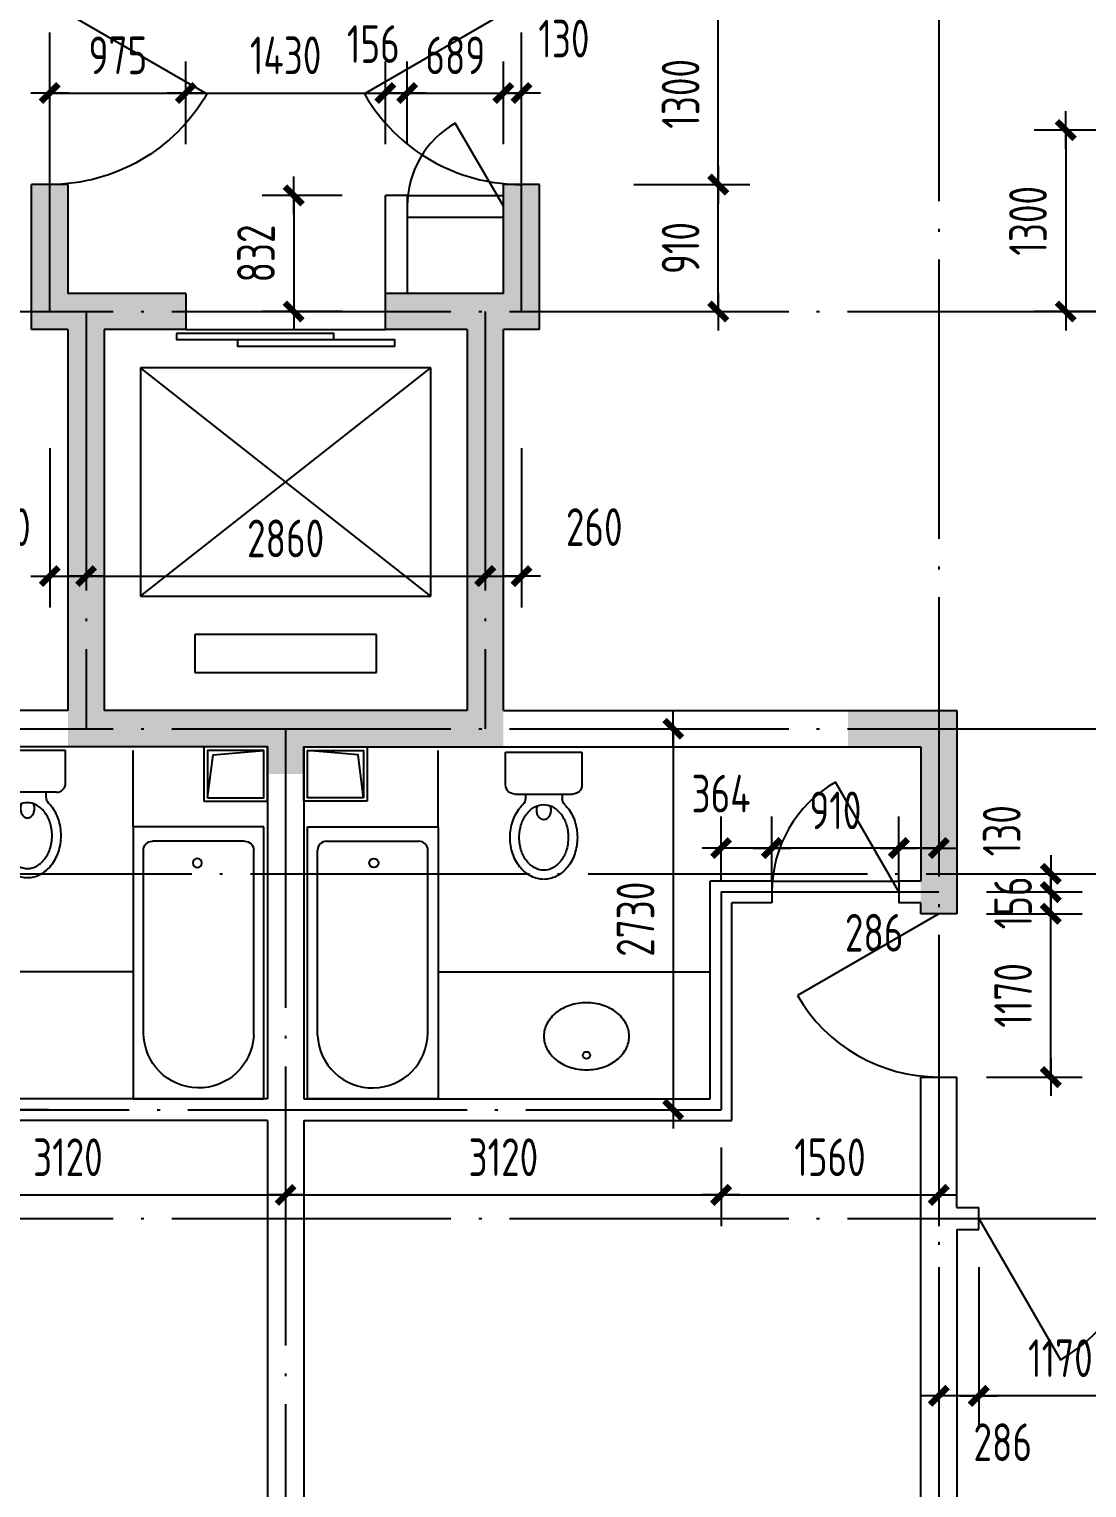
# Model space of a CAD drawing. Extents: x -726032 to 135930, y -151624 to 587044.
# Drawn here: x -352454 to -344877, y 466554 to 477007 of the extents above; entities that cross this region are included whole.
import ezdxf
from ezdxf.enums import TextEntityAlignment as Align

# ---------------------------------------------------------------- set-up
doc = ezdxf.new("R2010")
doc.units = 0
doc.header["$LTSCALE"] = 1000
doc.header["$MEASUREMENT"] = 0
doc.linetypes.add('DOTE', pattern=[2.42, 2, -0.2, 0.02, -0.2])
doc.layers.get('0').update_dxf_attribs({"linetype": 'CONTINUOUS'})
doc.layers.get('DEFPOINTS').update_dxf_attribs({"color": 1, "linetype": 'CONTINUOUS'})
for name, color, linetype in [('COLUMN', 170, 'CONTINUOUS'), ('DOTE', 8, 'DOTE'), ('GROUND', 45, 'CONTINUOUS'), ('LVTRY', 6, 'CONTINUOUS'), ('PUB_DIM', 245, 'CONTINUOUS'), ('STAIR', 42, 'CONTINUOUS'), ('WALL', 255, 'CONTINUOUS'), ('WINDOW', 155, 'CONTINUOUS'), ('WINDOW_TEXT', 7, 'CONTINUOUS')]:
    doc.layers.add(name, color=color, linetype=linetype)
doc.styles.add('DIM_FONT', font='isocp.shx', dxfattribs={"width": 0.8})
doc.styles.add('SIMPLEX', font='SIMPLEX.SHX')
doc.dimstyles.new('AXIS', dxfattribs={"dimtxt": 300, "dimasz": 1, "dimexe": 250, "dimexo": 300, "dimgap": 150, "dimtad": 1, "dimdec": 0, "dimzin": 0, "dimdsep": 46, "dimtxsty": 'DIM_FONT', "dimcen": 0.09, "dimse1": 1, "dimse2": 1, "dimclrt": 142, "dimadec": 0, "dimazin": 0, "dimtfac": 1, "dimtdec": 0, "dimtix": 1, "dimtmove": 2, "dimatfit": 3, "dimfxl": 1, "dimtolj": 1, "dimtzin": 0, "dimarcsym": 0})
doc.dimstyles.new('DIMA', dxfattribs={"dimtxt": 300, "dimasz": 1, "dimexe": 250, "dimexo": 300, "dimgap": 150, "dimtad": 1, "dimdec": 0, "dimzin": 0, "dimdsep": 46, "dimtxsty": 'DIM_FONT', "dimcen": 0.09, "dimse1": 1, "dimclrt": 142, "dimadec": 0, "dimazin": 0, "dimtfac": 1, "dimtdec": 0, "dimtix": 1, "dimtmove": 2, "dimatfit": 3, "dimfxl": 1, "dimtolj": 1, "dimtzin": 0, "dimarcsym": 0})
doc.dimstyles.new('DIMB', dxfattribs={"dimtxt": 300, "dimasz": 1, "dimexe": 250, "dimexo": 300, "dimgap": 150, "dimtad": 1, "dimdec": 0, "dimzin": 0, "dimdsep": 46, "dimtxsty": 'DIM_FONT', "dimcen": 0.09, "dimse2": 1, "dimclrt": 142, "dimadec": 0, "dimazin": 0, "dimtfac": 1, "dimtdec": 0, "dimtix": 1, "dimtmove": 2, "dimatfit": 3, "dimfxl": 1, "dimtolj": 1, "dimtzin": 0, "dimarcsym": 0})
doc.dimstyles.new('DIMN', dxfattribs={"dimtxt": 300, "dimasz": 1, "dimexe": 250, "dimexo": 300, "dimgap": 150, "dimtad": 1, "dimdec": 0, "dimzin": 0, "dimdsep": 46, "dimtxsty": 'DIM_FONT', "dimcen": 0.09, "dimclrt": 142, "dimadec": 0, "dimazin": 0, "dimtfac": 1, "dimtdec": 0, "dimtix": 1, "dimtmove": 2, "dimatfit": 3, "dimfxl": 1, "dimtolj": 1, "dimtzin": 0, "dimarcsym": 0})

# ---------------------------------------------------------------- blocks, each defined once
blk = doc.blocks.new('_DIMX')
blk.add_line((-150, 0), (150, 0))
at = {"const_width": 50}
blk.add_lwpolyline([(-70, -70), (70, 70)], dxfattribs=at)
blk = doc.blocks.new('*D1772')
at = {"layer": 'DEFPOINTS', "color": 0, "transparency": 16777216}
for p in [(-348927, 476550), (-349057, 475914), (-348927, 475914)]:
    blk.add_point(p, dxfattribs=at)
at = {"layer": 'PUB_DIM', "color": 0, "lineweight": -2, "transparency": 16777216}
for p, q in [((-348927, 476184), (-348927, 476775)), ((-349058, 476550), (-349059, 476550)), ((-349057, 476550), (-348927, 476550)), ((-348926, 476550), (-348925, 476550))]:
    blk.add_line(p, q, dxfattribs=at)
at = {"layer": 'PUB_DIM', "color": 0, "lineweight": -2, "transparency": 16777216, "xscale": 0.9, "yscale": 0.9, "zscale": 0.9}
blk.add_blockref('_DIMX', (-349057, 476550), dxfattribs=at)
at = {"layer": 'PUB_DIM', "color": 0, "lineweight": -2, "transparency": 16777216, "xscale": 0.9, "yscale": 0.9, "zscale": 0.9, "rotation": 180}
blk.add_blockref('_DIMX', (-348927, 476550), dxfattribs=at)
at = {"layer": 'PUB_DIM', "color": 142, "transparency": 16777216, "insert": (-348623, 476940), "char_height": 270, "attachment_point": 5, "style": 'DIM_FONT'}
blk.add_mtext('\\A1;130', dxfattribs=at)
blk = doc.blocks.new('*D573')
at = {"layer": 'DEFPOINTS', "color": 0, "transparency": 16777216}
for p in [(-349057, 476550), (-349746, 475914), (-349057, 475914)]:
    blk.add_point(p, dxfattribs=at)
at = {"layer": 'PUB_DIM', "color": 0, "lineweight": -2, "transparency": 16777216}
for p, q in [((-349746, 476184), (-349746, 476775)), ((-349057, 476184), (-349057, 476775)), ((-349745, 476550), (-349058, 476550))]:
    blk.add_line(p, q, dxfattribs=at)
at = {"layer": 'PUB_DIM', "color": 0, "lineweight": -2, "transparency": 16777216, "xscale": 0.9, "yscale": 0.9, "zscale": 0.9, "rotation": 180}
blk.add_blockref('_DIMX', (-349746, 476550), dxfattribs=at)
at = {"layer": 'PUB_DIM', "color": 0, "lineweight": -2, "transparency": 16777216, "xscale": 0.9, "yscale": 0.9, "zscale": 0.9}
blk.add_blockref('_DIMX', (-349057, 476550), dxfattribs=at)
at = {"layer": 'PUB_DIM', "color": 142, "transparency": 16777216, "insert": (-349401, 476820), "char_height": 270, "attachment_point": 5, "style": 'DIM_FONT'}
blk.add_mtext('\\A1;689', dxfattribs=at)
blk = doc.blocks.new('*D574')
at = {"layer": 'DEFPOINTS', "color": 0, "transparency": 16777216}
for p in [(-352307, 474275), (-352047, 474275), (-352047, 473088)]:
    blk.add_point(p, dxfattribs=at)
at = {"layer": 'PUB_DIM', "color": 0, "lineweight": -2, "transparency": 16777216}
for p, q in [((-352307, 474005), (-352307, 472863)), ((-352308, 473088), (-352309, 473088)), ((-352307, 473088), (-352047, 473088)), ((-352046, 473088), (-352045, 473088))]:
    blk.add_line(p, q, dxfattribs=at)
at = {"layer": 'PUB_DIM', "color": 0, "lineweight": -2, "transparency": 16777216, "xscale": 0.9, "yscale": 0.9, "zscale": 0.9}
blk.add_blockref('_DIMX', (-352307, 473088), dxfattribs=at)
at = {"layer": 'PUB_DIM', "color": 0, "lineweight": -2, "transparency": 16777216, "xscale": 0.9, "yscale": 0.9, "zscale": 0.9, "rotation": 180}
blk.add_blockref('_DIMX', (-352047, 473088), dxfattribs=at)
at = {"layer": 'PUB_DIM', "color": 142, "transparency": 16777216, "insert": (-352646, 473439), "char_height": 270, "attachment_point": 5, "style": 'DIM_FONT'}
blk.add_mtext('\\A1;260', dxfattribs=at)
blk = doc.blocks.new('M_A1SFU')
blk.add_line((-0.5, 0), (0, -0.866))
blk.add_arc((-0.5, 0), 1, 300, 0)
blk = doc.blocks.new('_DBLK')
blk.add_line((-0.5, 0), (0, -0.866))
blk.add_arc((-0.5, 0), 1, 300, 0)
at = {"layer": 'WINDOW_TEXT', "style": 'SIMPLEX', "flags": 9}
blk.add_attdef('A', text='', height=1, dxfattribs=at).set_placement((0, 1.5), align=Align.MIDDLE)
blk = doc.blocks.new('*D1775')
at = {"layer": 'DEFPOINTS', "color": 0, "transparency": 16777216}
for p in [(-350617, 469264), (-347497, 469264), (-347497, 468653)]:
    blk.add_point(p, dxfattribs=at)
at = {"layer": 'PUB_DIM', "color": 0, "lineweight": -2, "transparency": 16777216}
for p, q in [((-347497, 468994), (-347497, 468428)), ((-350616, 468653), (-347498, 468653))]:
    blk.add_line(p, q, dxfattribs=at)
at = {"layer": 'PUB_DIM', "color": 0, "lineweight": -2, "transparency": 16777216, "xscale": 0.9, "yscale": 0.9, "zscale": 0.9, "rotation": 180}
blk.add_blockref('_DIMX', (-350617, 468653), dxfattribs=at)
at = {"layer": 'PUB_DIM', "color": 0, "lineweight": -2, "transparency": 16777216, "xscale": 0.9, "yscale": 0.9, "zscale": 0.9}
blk.add_blockref('_DIMX', (-347497, 468653), dxfattribs=at)
at = {"layer": 'PUB_DIM', "color": 142, "transparency": 16777216, "insert": (-349057, 468923), "char_height": 270, "attachment_point": 5, "style": 'DIM_FONT'}
blk.add_mtext('\\A1;3120', dxfattribs=at)
blk = doc.blocks.new('*D604')
at = {"layer": 'DEFPOINTS', "color": 0, "transparency": 16777216}
for p in [(-349746, 476550), (-349902, 475914), (-349746, 475914)]:
    blk.add_point(p, dxfattribs=at)
at = {"layer": 'PUB_DIM', "color": 0, "lineweight": -2, "transparency": 16777216}
for p, q in [((-349902, 476184), (-349902, 476775)), ((-349746, 476184), (-349746, 476775)), ((-349903, 476550), (-349904, 476550)), ((-349902, 476550), (-349746, 476550)), ((-349745, 476550), (-349744, 476550))]:
    blk.add_line(p, q, dxfattribs=at)
at = {"layer": 'PUB_DIM', "color": 0, "lineweight": -2, "transparency": 16777216, "xscale": 0.9, "yscale": 0.9, "zscale": 0.9}
blk.add_blockref('_DIMX', (-349902, 476550), dxfattribs=at)
at = {"layer": 'PUB_DIM', "color": 0, "lineweight": -2, "transparency": 16777216, "xscale": 0.9, "yscale": 0.9, "zscale": 0.9, "rotation": 180}
blk.add_blockref('_DIMX', (-349746, 476550), dxfattribs=at)
at = {"layer": 'PUB_DIM', "color": 142, "transparency": 16777216, "insert": (-349989, 476901), "char_height": 270, "attachment_point": 5, "style": 'DIM_FONT'}
blk.add_mtext('\\A1;156', dxfattribs=at)
blk = doc.blocks.new('*D605')
at = {"layer": 'DEFPOINTS', "color": 0, "transparency": 16777216}
for p in [(-349902, 476550), (-351332, 475914), (-349902, 475914)]:
    blk.add_point(p, dxfattribs=at)
at = {"layer": 'PUB_DIM', "color": 0, "lineweight": -2, "transparency": 16777216}
for p, q in [((-351332, 476184), (-351332, 476775)), ((-349902, 476184), (-349902, 476775)), ((-351331, 476550), (-349903, 476550))]:
    blk.add_line(p, q, dxfattribs=at)
at = {"layer": 'PUB_DIM', "color": 0, "lineweight": -2, "transparency": 16777216, "xscale": 0.9, "yscale": 0.9, "zscale": 0.9, "rotation": 180}
blk.add_blockref('_DIMX', (-351332, 476550), dxfattribs=at)
at = {"layer": 'PUB_DIM', "color": 0, "lineweight": -2, "transparency": 16777216, "xscale": 0.9, "yscale": 0.9, "zscale": 0.9}
blk.add_blockref('_DIMX', (-349902, 476550), dxfattribs=at)
at = {"layer": 'PUB_DIM', "color": 142, "transparency": 16777216, "insert": (-350617, 476820), "char_height": 270, "attachment_point": 5, "style": 'DIM_FONT'}
blk.add_mtext('\\A1;1430', dxfattribs=at)
blk = doc.blocks.new('*D607')
at = {"layer": 'DEFPOINTS', "color": 0, "transparency": 16777216}
for p in [(-351332, 476550), (-352307, 475914), (-351332, 475914)]:
    blk.add_point(p, dxfattribs=at)
at = {"layer": 'PUB_DIM', "color": 0, "lineweight": -2, "transparency": 16777216}
for p, q in [((-352307, 476184), (-352307, 476775)), ((-351332, 476184), (-351332, 476775)), ((-352306, 476550), (-351333, 476550))]:
    blk.add_line(p, q, dxfattribs=at)
at = {"layer": 'PUB_DIM', "color": 0, "lineweight": -2, "transparency": 16777216, "xscale": 0.9, "yscale": 0.9, "zscale": 0.9, "rotation": 180}
blk.add_blockref('_DIMX', (-352307, 476550), dxfattribs=at)
at = {"layer": 'PUB_DIM', "color": 0, "lineweight": -2, "transparency": 16777216, "xscale": 0.9, "yscale": 0.9, "zscale": 0.9}
blk.add_blockref('_DIMX', (-351332, 476550), dxfattribs=at)
at = {"layer": 'PUB_DIM', "color": 142, "transparency": 16777216, "insert": (-351819, 476820), "char_height": 270, "attachment_point": 5, "style": 'DIM_FONT'}
blk.add_mtext('\\A1;975', dxfattribs=at)
blk = doc.blocks.new('_LV29')
for p, q in [((-360, 0), (360, 0)), ((-360, -1500), (-360, 0)), ((360, 0), (360, -1500)), ((-254.1, -80), (254.1, -80)), ((-304.2, -1149.3), (-304.1, -130)), ((304.2, -1149.3), (304.1, -130)), ((360, -1500), (-360, -1500))]:
    blk.add_line(p, q)
blk.add_circle((6.2, -200), 25)
for centre, radius, start, end in [((-254.1, -130), 50, 90, 179.99558), ((254.1, -130), 50, 0.00442, 90), ((-0.7, -1136.2), 303.8, 182.45444, 359.74723)]:
    blk.add_arc(centre, radius, start, end)
blk = doc.blocks.new('_LIFTD')
for points in [[(-0.5476, -0.6024), (-0.5476, -0.7742), (0.2411, -0.7742), (0.2411, -0.6024), (-0.5476, -0.6024)], [(-0.2411, -0.7836), (-0.2411, -0.9554), (0.5476, -0.9554), (0.5476, -0.7836), (-0.2411, -0.7836)]]:
    blk.add_lwpolyline(points)
blk = doc.blocks.new('_LV5')
for p, q in [((210.1, 0), (-210.1, 0)), ((-210.1, 0), (-210.1, -180)), ((210.1, -180), (210.1, 0)), ((160.1, -230), (-160.1, -230)), ((-101.4, -230), (-101.4, -254.3)), ((101.4, -230), (101.4, -254.1))]:
    blk.add_line(p, q)
blk.add_lwpolyline([(-135.1, -469.4, 0.080312), (-123, -544.2, 0.089014), (-91.8, -601.5, 0.104918), (-45.6, -639.3, 0.119812), (0.1, -650.4, 0.119812), (45.8, -639.3, 0.104918), (92, -601.5, 0.089014), (123.2, -544.2, 0.080312), (135.3, -469.4, 0.080312), (123.2, -394.6, 0.089014), (92, -337.3, 0.104918), (45.8, -299.5, 0.119812), (0.1, -288.4, 0.119812), (-45.6, -299.5, 0.104918), (-91.8, -337.3, 0.089014), (-123, -394.6, 0.080312)], format="xyb", close=True)
for points in [[(-38.7, -318.5, 0.073567), (-35.6, -339.5, 0.084454), (-27.4, -356, 0.10642), (-14.1, -367.8, 0.129709), (0, -371.5, 0.129709), (14.1, -367.8, 0.10642), (27.4, -356, 0.084454), (35.6, -339.5, 0.073567), (38.7, -318.5, 0.073567), (35.6, -297.5, 0.014016), (34.7, -294.6, 0.10642)], [(-34.7, -294.7, 0.013578), (-35.6, -297.5, 0.073567), (-38.7, -318.5, 0.073567)]]:
    blk.add_lwpolyline(points, format="xyb")
for centre, radius, start, end in [((-160.1, -180), 50, 180, 270), ((160.1, -180), 50, 270, 0), ((52.2, -452.8), 234.6, 141.28635, 161.63333), ((20.4, -427.3), 193.8, 134.81437, 141.28635), ((-151.4, -254.3), 50, 314.81437, 0), ((151.4, -254.1), 50, 180, 225.25549), ((-20.2, -427.3), 193.8, 38.71365, 45.25549), ((-52, -452.8), 234.6, 18.36667, 38.71365), ((102.3, -469.4), 287.4, 161.63333, 180), ((-102.1, -469.4), 287.4, 0, 18.36667), ((102.3, -469.4), 287.4, 180, 198.36667), ((-102.1, -469.4), 287.4, 341.63333, 0), ((52.2, -486), 234.6, 198.36667, 218.71365), ((-52, -486), 234.6, 321.28635, 341.63333), ((20.4, -511.6), 193.8, 218.71365, 242.67141), ((-20.2, -511.6), 193.8, 297.32859, 321.28635), ((0.1, -550.8), 149.6, 242.67141, 270), ((0.1, -550.8), 149.6, 270, 297.32859)]:
    blk.add_arc(centre, radius, start, end)
blk = doc.blocks.new('*D1823')
at = {"layer": 'DEFPOINTS', "color": 0, "transparency": 16777216}
for p in [(-352047, 471994), (-352914, 469264), (-352047, 469264)]:
    blk.add_point(p, dxfattribs=at)
at = {"layer": 'PUB_DIM', "color": 0, "lineweight": -2, "transparency": 16777216}
for p, q in [((-352914, 471993), (-352914, 469265)), ((-352317, 469264), (-353139, 469264))]:
    blk.add_line(p, q, dxfattribs=at)
at = {"layer": 'PUB_DIM', "color": 0, "lineweight": -2, "transparency": 16777216, "xscale": 0.9, "yscale": 0.9, "zscale": 0.9}
for p, rotation in [((-352914, 471994), 90), ((-352914, 469264), 270)]:
    blk.add_blockref('_DIMX', p, dxfattribs=dict(at, rotation=rotation))
at = {"layer": 'PUB_DIM', "color": 142, "transparency": 16777216, "insert": (-353184, 470629), "char_height": 270, "attachment_point": 5, "rotation": 90, "style": 'DIM_FONT'}
blk.add_mtext('\\A1;2730', dxfattribs=at)
blk = doc.blocks.new('*D3590')
at = {"layer": 'DEFPOINTS', "color": 0, "transparency": 16777216}
for p in [(-353737, 469264), (-350617, 469264), (-350617, 468653)]:
    blk.add_point(p, dxfattribs=at)
at = {"layer": 'PUB_DIM', "color": 0, "lineweight": -2, "transparency": 16777216}
for p, q in [((-353737, 468994), (-353737, 468428)), ((-353736, 468653), (-350618, 468653))]:
    blk.add_line(p, q, dxfattribs=at)
at = {"layer": 'PUB_DIM', "color": 0, "lineweight": -2, "transparency": 16777216, "xscale": 0.9, "yscale": 0.9, "zscale": 0.9, "rotation": 180}
blk.add_blockref('_DIMX', (-353737, 468653), dxfattribs=at)
at = {"layer": 'PUB_DIM', "color": 0, "lineweight": -2, "transparency": 16777216, "xscale": 0.9, "yscale": 0.9, "zscale": 0.9}
blk.add_blockref('_DIMX', (-350617, 468653), dxfattribs=at)
at = {"layer": 'PUB_DIM', "color": 142, "transparency": 16777216, "insert": (-352177, 468923), "char_height": 270, "attachment_point": 5, "style": 'DIM_FONT'}
blk.add_mtext('\\A1;3120', dxfattribs=at)
blk = doc.blocks.new('*D613')
at = {"layer": 'DEFPOINTS', "color": 0, "transparency": 16777216}
for p in [(-349943, 475816), (-350559, 474984), (-349943, 474984)]:
    blk.add_point(p, dxfattribs=at)
at = {"layer": 'PUB_DIM', "color": 0, "lineweight": -2, "transparency": 16777216}
for p, q in [((-350213, 475816), (-350784, 475816)), ((-350559, 475815), (-350559, 474985)), ((-350213, 474984), (-350784, 474984))]:
    blk.add_line(p, q, dxfattribs=at)
at = {"layer": 'PUB_DIM', "color": 0, "lineweight": -2, "transparency": 16777216, "xscale": 0.9, "yscale": 0.9, "zscale": 0.9}
for p, rotation in [((-350559, 475816), 90), ((-350559, 474984), 270)]:
    blk.add_blockref('_DIMX', p, dxfattribs=dict(at, rotation=rotation))
at = {"layer": 'PUB_DIM', "color": 142, "transparency": 16777216, "insert": (-350829, 475400), "char_height": 270, "attachment_point": 5, "rotation": 90, "style": 'DIM_FONT'}
blk.add_mtext('\\A1;832', dxfattribs=at)
blk = doc.blocks.new('*D1853')
at = {"layer": 'DEFPOINTS', "color": 0, "transparency": 16777216}
for p in [(-347133, 471139), (-347133, 470628), (-346223, 470628)]:
    blk.add_point(p, dxfattribs=at)
at = {"layer": 'PUB_DIM', "color": 0, "lineweight": -2, "transparency": 16777216}
for p, q in [((-347133, 470898), (-347133, 471364)), ((-346224, 471139), (-347132, 471139))]:
    blk.add_line(p, q, dxfattribs=at)
at = {"layer": 'PUB_DIM', "color": 0, "lineweight": -2, "transparency": 16777216, "xscale": 0.9, "yscale": 0.9, "zscale": 0.9, "rotation": 180}
blk.add_blockref('_DIMX', (-347133, 471139), dxfattribs=at)
at = {"layer": 'PUB_DIM', "color": 0, "lineweight": -2, "transparency": 16777216, "xscale": 0.9, "yscale": 0.9, "zscale": 0.9}
blk.add_blockref('_DIMX', (-346223, 471139), dxfattribs=at)
at = {"layer": 'PUB_DIM', "color": 142, "transparency": 16777216, "insert": (-346678, 471409), "char_height": 270, "attachment_point": 5, "style": 'DIM_FONT'}
blk.add_mtext('\\A1;910', dxfattribs=at)
blk = doc.blocks.new('*D1854')
at = {"layer": 'DEFPOINTS', "color": 0, "transparency": 16777216}
for p in [(-346223, 471139), (-346223, 470628), (-345937, 470628)]:
    blk.add_point(p, dxfattribs=at)
at = {"layer": 'PUB_DIM', "color": 0, "lineweight": -2, "transparency": 16777216}
for p, q in [((-346223, 470898), (-346223, 471364)), ((-345938, 471139), (-346222, 471139))]:
    blk.add_line(p, q, dxfattribs=at)
at = {"layer": 'PUB_DIM', "color": 0, "lineweight": -2, "transparency": 16777216, "xscale": 0.9, "yscale": 0.9, "zscale": 0.9, "rotation": 180}
blk.add_blockref('_DIMX', (-346223, 471139), dxfattribs=at)
at = {"layer": 'PUB_DIM', "color": 0, "lineweight": -2, "transparency": 16777216, "xscale": 0.9, "yscale": 0.9, "zscale": 0.9}
blk.add_blockref('_DIMX', (-345937, 471139), dxfattribs=at)
at = {"layer": 'PUB_DIM', "color": 142, "transparency": 16777216, "insert": (-346400, 470532), "char_height": 270, "attachment_point": 5, "style": 'DIM_FONT'}
blk.add_mtext('\\A1;286', dxfattribs=at)
blk = doc.blocks.new('*D635')
at = {"layer": 'DEFPOINTS', "color": 0, "transparency": 16777216}
for p in [(-345937, 469524), (-347497, 469264), (-345937, 468653)]:
    blk.add_point(p, dxfattribs=at)
at = {"layer": 'PUB_DIM', "color": 0, "lineweight": -2, "transparency": 16777216}
for p, q in [((-345937, 469254), (-345937, 468428)), ((-347497, 468994), (-347497, 468428)), ((-347496, 468653), (-345938, 468653))]:
    blk.add_line(p, q, dxfattribs=at)
at = {"layer": 'PUB_DIM', "color": 0, "lineweight": -2, "transparency": 16777216, "xscale": 0.9, "yscale": 0.9, "zscale": 0.9, "rotation": 180}
blk.add_blockref('_DIMX', (-347497, 468653), dxfattribs=at)
at = {"layer": 'PUB_DIM', "color": 0, "lineweight": -2, "transparency": 16777216, "xscale": 0.9, "yscale": 0.9, "zscale": 0.9}
blk.add_blockref('_DIMX', (-345937, 468653), dxfattribs=at)
at = {"layer": 'PUB_DIM', "color": 142, "transparency": 16777216, "insert": (-346717, 468923), "char_height": 270, "attachment_point": 5, "style": 'DIM_FONT'}
blk.add_mtext('\\A1;1560', dxfattribs=at)
blk = doc.blocks.new('*D1855')
at = {"layer": 'DEFPOINTS', "color": 0, "transparency": 16777216}
for p in [(-347497, 471139), (-347497, 470628), (-347133, 470628)]:
    blk.add_point(p, dxfattribs=at)
at = {"layer": 'PUB_DIM', "color": 0, "lineweight": -2, "transparency": 16777216}
for p, q in [((-347497, 470898), (-347497, 471364)), ((-347134, 471139), (-347496, 471139))]:
    blk.add_line(p, q, dxfattribs=at)
at = {"layer": 'PUB_DIM', "color": 0, "lineweight": -2, "transparency": 16777216, "xscale": 0.9, "yscale": 0.9, "zscale": 0.9, "rotation": 180}
blk.add_blockref('_DIMX', (-347497, 471139), dxfattribs=at)
at = {"layer": 'PUB_DIM', "color": 0, "lineweight": -2, "transparency": 16777216, "xscale": 0.9, "yscale": 0.9, "zscale": 0.9}
blk.add_blockref('_DIMX', (-347133, 471139), dxfattribs=at)
at = {"layer": 'PUB_DIM', "color": 142, "transparency": 16777216, "insert": (-347497, 471529), "char_height": 270, "attachment_point": 5, "style": 'DIM_FONT'}
blk.add_mtext('\\A1;364', dxfattribs=at)
blk = doc.blocks.new('*D1856')
at = {"layer": 'DEFPOINTS', "color": 0, "transparency": 16777216}
for p in [(-345865, 470824), (-345135, 470824), (-345865, 470668)]:
    blk.add_point(p, dxfattribs=at)
at = {"layer": 'PUB_DIM', "color": 0, "lineweight": -2, "transparency": 16777216}
for p, q in [((-345135, 470825), (-345135, 470826)), ((-345595, 470824), (-344910, 470824)), ((-345135, 470668), (-345135, 470824)), ((-345135, 470667), (-345135, 470666))]:
    blk.add_line(p, q, dxfattribs=at)
at = {"layer": 'PUB_DIM', "color": 0, "lineweight": -2, "transparency": 16777216, "xscale": 0.9, "yscale": 0.9, "zscale": 0.9}
for p, rotation in [((-345135, 470824), 270), ((-345135, 470668), 90)]:
    blk.add_blockref('_DIMX', p, dxfattribs=dict(at, rotation=rotation))
at = {"layer": 'PUB_DIM', "color": 142, "transparency": 16777216, "insert": (-345405, 470746), "char_height": 270, "attachment_point": 5, "rotation": 90, "style": 'DIM_FONT'}
blk.add_mtext('\\A1;156', dxfattribs=at)
blk = doc.blocks.new('*D636')
at = {"layer": 'DEFPOINTS', "color": 0, "transparency": 16777216}
for p in [(-345865, 470954), (-345135, 470954), (-345865, 470824)]:
    blk.add_point(p, dxfattribs=at)
at = {"layer": 'PUB_DIM', "color": 0, "lineweight": -2, "transparency": 16777216}
for p, q in [((-345595, 470954), (-344910, 470954)), ((-345135, 470955), (-345135, 470956)), ((-345135, 470824), (-345135, 470954)), ((-345595, 470824), (-344910, 470824)), ((-345135, 470823), (-345135, 470822))]:
    blk.add_line(p, q, dxfattribs=at)
at = {"layer": 'PUB_DIM', "color": 0, "lineweight": -2, "transparency": 16777216, "xscale": 0.9, "yscale": 0.9, "zscale": 0.9}
for p, rotation in [((-345135, 470954), 270), ((-345135, 470824), 90)]:
    blk.add_blockref('_DIMX', p, dxfattribs=dict(at, rotation=rotation))
at = {"layer": 'PUB_DIM', "color": 142, "transparency": 16777216, "insert": (-345486, 471263), "char_height": 270, "attachment_point": 5, "rotation": 90, "style": 'DIM_FONT'}
blk.add_mtext('\\A1;130', dxfattribs=at)
blk = doc.blocks.new('*D637')
at = {"layer": 'DEFPOINTS', "color": 0, "transparency": 16777216}
for p in [(-345865, 470668), (-345135, 470668), (-345865, 469498)]:
    blk.add_point(p, dxfattribs=at)
at = {"layer": 'PUB_DIM', "color": 0, "lineweight": -2, "transparency": 16777216}
for p, q in [((-345595, 470668), (-344910, 470668)), ((-345135, 469499), (-345135, 470667)), ((-345595, 469498), (-344910, 469498))]:
    blk.add_line(p, q, dxfattribs=at)
at = {"layer": 'PUB_DIM', "color": 0, "lineweight": -2, "transparency": 16777216, "xscale": 0.9, "yscale": 0.9, "zscale": 0.9}
for p, rotation in [((-345135, 470668), 90), ((-345135, 469498), 270)]:
    blk.add_blockref('_DIMX', p, dxfattribs=dict(at, rotation=rotation))
at = {"layer": 'PUB_DIM', "color": 142, "transparency": 16777216, "insert": (-345405, 470083), "char_height": 270, "attachment_point": 5, "rotation": 90, "style": 'DIM_FONT'}
blk.add_mtext('\\A1;1170', dxfattribs=at)
blk = doc.blocks.new('*D1857')
at = {"layer": 'DEFPOINTS', "color": 0, "transparency": 16777216}
for p in [(-345937, 468406), (-345651, 468406), (-345937, 467213)]:
    blk.add_point(p, dxfattribs=at)
at = {"layer": 'PUB_DIM', "color": 0, "lineweight": -2, "transparency": 16777216}
for p, q in [((-345937, 468136), (-345937, 466988)), ((-345652, 467213), (-345936, 467213))]:
    blk.add_line(p, q, dxfattribs=at)
at = {"layer": 'PUB_DIM', "color": 0, "lineweight": -2, "transparency": 16777216, "xscale": 0.9, "yscale": 0.9, "zscale": 0.9, "rotation": 180}
blk.add_blockref('_DIMX', (-345937, 467213), dxfattribs=at)
at = {"layer": 'PUB_DIM', "color": 0, "lineweight": -2, "transparency": 16777216, "xscale": 0.9, "yscale": 0.9, "zscale": 0.9}
blk.add_blockref('_DIMX', (-345651, 467213), dxfattribs=at)
at = {"layer": 'PUB_DIM', "color": 142, "transparency": 16777216, "insert": (-345479, 466881), "char_height": 270, "attachment_point": 5, "style": 'DIM_FONT'}
blk.add_mtext('\\A1;286', dxfattribs=at)
blk = doc.blocks.new('*D1858')
at = {"layer": 'DEFPOINTS', "color": 0, "transparency": 16777216}
for p in [(-345651, 468406), (-344481, 468406), (-345651, 467213)]:
    blk.add_point(p, dxfattribs=at)
at = {"layer": 'PUB_DIM', "color": 0, "lineweight": -2, "transparency": 16777216}
for p, q in [((-345651, 468136), (-345651, 466988)), ((-344482, 467213), (-345650, 467213))]:
    blk.add_line(p, q, dxfattribs=at)
at = {"layer": 'PUB_DIM', "color": 0, "lineweight": -2, "transparency": 16777216, "xscale": 0.9, "yscale": 0.9, "zscale": 0.9, "rotation": 180}
blk.add_blockref('_DIMX', (-345651, 467213), dxfattribs=at)
at = {"layer": 'PUB_DIM', "color": 0, "lineweight": -2, "transparency": 16777216, "xscale": 0.9, "yscale": 0.9, "zscale": 0.9}
blk.add_blockref('_DIMX', (-344481, 467213), dxfattribs=at)
at = {"layer": 'PUB_DIM', "color": 142, "transparency": 16777216, "insert": (-345066, 467483), "char_height": 270, "attachment_point": 5, "style": 'DIM_FONT'}
blk.add_mtext('\\A1;1170', dxfattribs=at)
blk = doc.blocks.new('*D638')
at = {"layer": 'DEFPOINTS', "color": 0, "transparency": 16777216}
for p in [(-344065, 476284), (-345028, 474984), (-344065, 474984)]:
    blk.add_point(p, dxfattribs=at)
at = {"layer": 'PUB_DIM', "color": 0, "lineweight": -2, "transparency": 16777216}
for p, q in [((-344335, 476284), (-345253, 476284)), ((-345028, 476283), (-345028, 474985)), ((-344335, 474984), (-345253, 474984))]:
    blk.add_line(p, q, dxfattribs=at)
at = {"layer": 'PUB_DIM', "color": 0, "lineweight": -2, "transparency": 16777216, "xscale": 0.9, "yscale": 0.9, "zscale": 0.9}
for p, rotation in [((-345028, 476284), 90), ((-345028, 474984), 270)]:
    blk.add_blockref('_DIMX', p, dxfattribs=dict(at, rotation=rotation))
at = {"layer": 'PUB_DIM', "color": 142, "transparency": 16777216, "insert": (-345298, 475634), "char_height": 270, "attachment_point": 5, "rotation": 90, "style": 'DIM_FONT'}
blk.add_mtext('\\A1;1300', dxfattribs=at)
blk = doc.blocks.new('_LV4')
blk.add_lwpolyline([(0, -520, 0.078966), (92.3, -505.3, 0.088152), (166.2, -465.8, 0.105269), (218.1, -403.4, 0.121685), (235, -335, 0.121685), (218.1, -266.6, 0.105269), (166.2, -204.2, 0.088152), (92.3, -164.7, 0.078966), (0, -150, 0.078966), (-92.3, -164.7, 0.088152), (-166.2, -204.2, 0.105269), (-218.1, -266.6, 0.121685), (-235, -335, 0.121685), (-218.1, -403.4, 0.105269), (-166.2, -465.8, 0.088152), (-92.3, -505.3, 0.078966)], format="xyb", close=True)
blk.add_circle((0, -230), 20)
blk = doc.blocks.new('*D1860')
at = {"layer": 'DEFPOINTS', "color": 0, "transparency": 16777216}
for p in [(-348707, 471994), (-348707, 469264), (-347840, 469264)]:
    blk.add_point(p, dxfattribs=at)
at = {"layer": 'PUB_DIM', "color": 0, "lineweight": -2, "transparency": 16777216}
for p, q in [((-347840, 471993), (-347840, 469265)), ((-348437, 469264), (-347615, 469264))]:
    blk.add_line(p, q, dxfattribs=at)
at = {"layer": 'PUB_DIM', "color": 0, "lineweight": -2, "transparency": 16777216, "xscale": 0.9, "yscale": 0.9, "zscale": 0.9}
for p, rotation in [((-347840, 471994), 90), ((-347840, 469264), 270)]:
    blk.add_blockref('_DIMX', p, dxfattribs=dict(at, rotation=rotation))
at = {"layer": 'PUB_DIM', "color": 142, "transparency": 16777216, "insert": (-348110, 470629), "char_height": 270, "attachment_point": 5, "rotation": 90, "style": 'DIM_FONT'}
blk.add_mtext('\\A1;2730', dxfattribs=at)
blk = doc.blocks.new('*D1861')
at = {"layer": 'DEFPOINTS', "color": 0, "transparency": 16777216}
for p in [(-348393, 475894), (-347517, 475894), (-348393, 474984)]:
    blk.add_point(p, dxfattribs=at)
at = {"layer": 'PUB_DIM', "color": 0, "lineweight": -2, "transparency": 16777216}
for p, q in [((-348123, 475894), (-347292, 475894)), ((-347517, 474985), (-347517, 475893))]:
    blk.add_line(p, q, dxfattribs=at)
at = {"layer": 'PUB_DIM', "color": 0, "lineweight": -2, "transparency": 16777216, "xscale": 0.9, "yscale": 0.9, "zscale": 0.9}
for p, rotation in [((-347517, 475894), 90), ((-347517, 474984), 270)]:
    blk.add_blockref('_DIMX', p, dxfattribs=dict(at, rotation=rotation))
at = {"layer": 'PUB_DIM', "color": 142, "transparency": 16777216, "insert": (-347787, 475439), "char_height": 270, "attachment_point": 5, "rotation": 90, "style": 'DIM_FONT'}
blk.add_mtext('\\A1;910', dxfattribs=at)
blk = doc.blocks.new('*D1863')
at = {"layer": 'DEFPOINTS', "color": 0, "transparency": 16777216}
for p in [(-348393, 477194), (-347517, 477194), (-348393, 475894)]:
    blk.add_point(p, dxfattribs=at)
at = {"layer": 'PUB_DIM', "color": 0, "lineweight": -2, "transparency": 16777216}
for p, q in [((-348123, 477194), (-347292, 477194)), ((-347517, 475895), (-347517, 477193))]:
    blk.add_line(p, q, dxfattribs=at)
at = {"layer": 'PUB_DIM', "color": 0, "lineweight": -2, "transparency": 16777216, "xscale": 0.9, "yscale": 0.9, "zscale": 0.9}
for p, rotation in [((-347517, 477194), 90), ((-347517, 475894), 270)]:
    blk.add_blockref('_DIMX', p, dxfattribs=dict(at, rotation=rotation))
at = {"layer": 'PUB_DIM', "color": 142, "transparency": 16777216, "insert": (-347787, 476544), "char_height": 270, "attachment_point": 5, "rotation": 90, "style": 'DIM_FONT'}
blk.add_mtext('\\A1;1300', dxfattribs=at)
blk = doc.blocks.new('*D3883')
at = {"layer": 'DEFPOINTS', "color": 0, "transparency": 16777216}
for p in [(-352047, 474275), (-349187, 474275), (-349187, 473088)]:
    blk.add_point(p, dxfattribs=at)
at = {"layer": 'PUB_DIM', "color": 0, "lineweight": -2, "transparency": 16777216}
blk.add_line((-352046, 473088), (-349188, 473088), dxfattribs=at)
at = {"layer": 'PUB_DIM', "color": 0, "lineweight": -2, "transparency": 16777216, "xscale": 0.9, "yscale": 0.9, "zscale": 0.9, "rotation": 180}
blk.add_blockref('_DIMX', (-352047, 473088), dxfattribs=at)
at = {"layer": 'PUB_DIM', "color": 0, "lineweight": -2, "transparency": 16777216, "xscale": 0.9, "yscale": 0.9, "zscale": 0.9}
blk.add_blockref('_DIMX', (-349187, 473088), dxfattribs=at)
at = {"layer": 'PUB_DIM', "color": 142, "transparency": 16777216, "insert": (-350617, 473358), "char_height": 270, "attachment_point": 5, "style": 'DIM_FONT'}
blk.add_mtext('\\A1;2860', dxfattribs=at)
blk = doc.blocks.new('*D3884')
at = {"layer": 'DEFPOINTS', "color": 0, "transparency": 16777216}
for p in [(-349187, 474275), (-348927, 474275), (-348927, 473088)]:
    blk.add_point(p, dxfattribs=at)
at = {"layer": 'PUB_DIM', "color": 0, "lineweight": -2, "transparency": 16777216}
for p, q in [((-348927, 474005), (-348927, 472863)), ((-349188, 473088), (-349189, 473088)), ((-349187, 473088), (-348927, 473088)), ((-348926, 473088), (-348925, 473088))]:
    blk.add_line(p, q, dxfattribs=at)
at = {"layer": 'PUB_DIM', "color": 0, "lineweight": -2, "transparency": 16777216, "xscale": 0.9, "yscale": 0.9, "zscale": 0.9}
blk.add_blockref('_DIMX', (-349187, 473088), dxfattribs=at)
at = {"layer": 'PUB_DIM', "color": 0, "lineweight": -2, "transparency": 16777216, "xscale": 0.9, "yscale": 0.9, "zscale": 0.9, "rotation": 180}
blk.add_blockref('_DIMX', (-348927, 473088), dxfattribs=at)
at = {"layer": 'PUB_DIM', "color": 142, "transparency": 16777216, "insert": (-348406, 473439), "char_height": 270, "attachment_point": 5, "style": 'DIM_FONT'}
blk.add_mtext('\\A1;260', dxfattribs=at)

msp = doc.modelspace()

# ---------------------------------------------------------------- linework, layer by layer
at = {"layer": 'COLUMN'}
for points in [[(-352436.9, 475894), (-352436.9, 474854), (-352176.9, 475894), (-352176.9, 474854)], [(-348796.9, 475894), (-348796.9, 474854), (-349056.9, 475894), (-349056.9, 474854)], [(-352176.9, 475114), (-351916.9, 474854), (-351331.9, 475114), (-351331.9, 474854)], [(-352176.9, 471864), (-352176.9, 475114), (-351916.9, 472124), (-351916.9, 474854)], [(-349056.9, 475114), (-349316.9, 474854), (-349901.9, 475114), (-349901.9, 474854)], [(-349056.9, 471864), (-349056.9, 475114), (-349316.9, 472124), (-349316.9, 474854)], [(-352176.9, 471864), (-351916.9, 472124), (-349056.9, 471864), (-349316.9, 472124)], [(-346586.9, 472124.4), (-346586.9, 471864), (-345806.9, 472124), (-346066.9, 471864)], [(-346066.9, 471864), (-346066.9, 470668), (-345806.9, 472124), (-345806.9, 470668)], [(-350746.9, 471864), (-350746.9, 471669), (-350486.9, 471864), (-350486.9, 471669)]]:
    msp.add_solid(points, dxfattribs=at)
at = {"layer": 'DOTE'}
for p, q in [((-352306.9, 474984), (-352306.9, 487455.9)), ((-348926.9, 474984), (-348926.9, 487455.9)), ((-345936.9, 487455.9), (-345936.9, 459611.9)), ((-385312.2, 474984), (-315680.4, 474984)), ((-352046.9, 474984), (-352046.9, 471994)), ((-349186.9, 474984), (-349186.9, 471994)), ((-385312.2, 471994), (-315680.4, 471994)), ((-350616.9, 471994), (-350616.9, 459611.9)), ((-384748.6, 470954), (-315680.4, 470954)), ((-347496.9, 470824), (-345936.9, 470824)), ((-347496.9, 470824), (-347496.9, 469264)), ((-353736.9, 469264), (-347496.9, 469264)), ((-385312.2, 468484), (-315680.4, 468484))]:
    msp.add_line(p, q, dxfattribs=at)
at = {"layer": 'GROUND'}
for p, q in [((-349745.9, 475816), (-349056.9, 475816)), ((-349745.9, 475660), (-349056.9, 475660)), ((-347132.9, 470902), (-346222.9, 470902))]:
    msp.add_line(p, q, dxfattribs=at)
at = {"layer": 'LVTRY'}
for p, q in [((-351708.9, 471292), (-351708.9, 471838)), ((-349524.9, 471292), (-349524.9, 471838)), ((-351704.5, 470252), (-353658.9, 470252)), ((-349524.9, 470252), (-347574.9, 470252))]:
    msp.add_line(p, q, dxfattribs=at)
for points in [[(-351201.9, 471474), (-350746.9, 471474), (-350746.9, 471864), (-351201.9, 471864)], [(-351175.9, 471500), (-350772.9, 471500), (-350772.9, 471838), (-351175.9, 471838)], [(-350031.9, 471474), (-350486.9, 471474), (-350486.9, 471864), (-350031.9, 471864)], [(-350057.9, 471500), (-350460.9, 471500), (-350460.9, 471838), (-350057.9, 471838)]]:
    msp.add_lwpolyline(points, close=True, dxfattribs=at)
for points in [[(-351175.9, 471500), (-351135.8, 471807.7), (-350772.9, 471838)], [(-350057.9, 471500), (-350097.9, 471807.7), (-350460.9, 471838)]]:
    msp.add_lwpolyline(points, dxfattribs=at)
at = {"layer": 'STAIR'}
for p, q in [((-351331.9, 474854), (-349901.9, 474854)), ((-349576.9, 472943), (-351656.9, 474581)), ((-351656.9, 472943), (-349576.9, 474581)), ((-349576.9, 474581), (-351656.9, 474581)), ((-351656.9, 474581), (-351656.9, 472943)), ((-349576.9, 472943), (-349576.9, 474581)), ((-351656.9, 472943), (-349576.9, 472943)), ((-351266.9, 472670), (-351266.9, 472397)), ((-349966.9, 472670), (-351266.9, 472670)), ((-349966.9, 472397), (-349966.9, 472670)), ((-351266.9, 472397), (-349966.9, 472397))]:
    msp.add_line(p, q, dxfattribs=at)
at = {"layer": 'WALL'}
for p, q in [((-352176.9, 475894), (-352436.9, 475894)), ((-352436.9, 474854), (-352436.9, 475894)), ((-352176.9, 475894), (-352176.9, 475114)), ((-348796.9, 475894), (-349056.9, 475894)), ((-349056.9, 475114), (-349056.9, 475894)), ((-348796.9, 474854), (-348796.9, 475894)), ((-349745.9, 475816), (-349901.9, 475816)), ((-349901.9, 474854), (-349901.9, 475816)), ((-349745.9, 475816), (-349745.9, 475114)), ((-351331.9, 475114), (-352176.9, 475114)), ((-351331.9, 475114), (-351331.9, 474854)), ((-349056.9, 475114), (-349901.9, 475114)), ((-352176.9, 474854), (-352436.9, 474854)), ((-352176.9, 474854), (-352176.9, 472124)), ((-351916.9, 474854), (-351916.9, 472124)), ((-351331.9, 474854), (-351916.9, 474854)), ((-349316.9, 474854), (-349901.9, 474854)), ((-349316.9, 474854), (-349316.9, 472124)), ((-348796.9, 474854), (-349056.9, 474854)), ((-349056.9, 472124), (-349056.9, 474854)), ((-352176.9, 472124), (-355426.9, 472124)), ((-349316.9, 472124), (-351916.9, 472124)), ((-349056.9, 472124), (-345806.9, 472124)), ((-345806.9, 472124), (-345806.9, 470668)), ((-350746.9, 471864), (-355166.9, 471864)), ((-350746.9, 471864), (-350746.9, 469342)), ((-350486.9, 471864), (-346066.9, 471864)), ((-350486.9, 471864), (-350486.9, 469342)), ((-346066.9, 471864), (-346066.9, 470902)), ((-347132.9, 470902), (-347574.9, 470902)), ((-347574.9, 469342), (-347574.9, 470902)), ((-347132.9, 470902), (-347132.9, 470746)), ((-346066.9, 470902), (-346222.9, 470902)), ((-346222.9, 470902), (-346222.9, 470746)), ((-347132.9, 470746), (-347418.9, 470746)), ((-347418.9, 469186), (-347418.9, 470746)), ((-346066.9, 470746), (-346222.9, 470746)), ((-346066.9, 470668), (-346066.9, 470746)), ((-345806.9, 470668), (-346066.9, 470668)), ((-346066.9, 469498), (-345806.9, 469498)), ((-346066.9, 463310), (-346066.9, 469498)), ((-345806.9, 468562), (-345806.9, 469498)), ((-350746.9, 469342), (-353658.9, 469342)), ((-350486.9, 469342), (-347574.9, 469342)), ((-350746.9, 469186), (-353814.9, 469186)), ((-350746.9, 469186), (-350746.9, 463310)), ((-350486.9, 469186), (-347418.9, 469186)), ((-350486.9, 469186), (-350486.9, 463310)), ((-345806.9, 468562), (-345650.9, 468562)), ((-345650.9, 468406), (-345650.9, 468562)), ((-345806.9, 468406), (-345806.9, 463310)), ((-345806.9, 468406), (-345650.9, 468406))]:
    msp.add_line(p, q, dxfattribs=at)

# ---------------------------------------------------------------- block references
at = {"layer": 'LVTRY'}
for name, p, xscale, yscale, zscale in [('_LV5', (-352466.4, 471838), 1.299999999999272, 1.299999999999272, 1.299999999999272), ('_LV5', (-348767.4, 471825.2), -1.299999999999272, 1.30000000000291, 1.3), ('_LV29', (-351240.9, 471292), -1.299999999999272, 1.30000000000291, 1.3), ('_LV29', (-349992.9, 471292), 1.299999999999272, 1.299999999999272, 1.299999999999272)]:
    msp.add_blockref(name, p, dxfattribs=dict(at, xscale=xscale, yscale=yscale, zscale=zscale))
at = {"layer": 'LVTRY', "xscale": 1.299999999999272, "yscale": 1.299999999999272, "zscale": 1.299999999999272, "rotation": 180}
msp.add_blockref('_LV4', (-348461.4, 469354.6), dxfattribs=at)
at = {"layer": 'WINDOW'}
for p, xscale, yscale, zscale, rotation in [((-352306.9, 476544), 1300, -1300, 1300, 270), ((-348926.9, 476544), -1300, -1300, 1300, 90), ((-345936.9, 470083), -1170, -1170, 1170, 90), ((-345065.9, 468484), -1170, -1170, 1170, 180)]:
    msp.add_blockref('_DBLK', p, dxfattribs=dict(at, xscale=xscale, yscale=yscale, zscale=zscale, rotation=rotation))
for name, p, xscale, yscale, zscale in [('M_A1SFU', (-349401.4, 475738), -689, -689, 689), ('_LIFTD', (-350616.9, 474984), 1430, 260, 1430), ('_DBLK', (-346677.9, 470824), -910, -910, 910)]:
    msp.add_blockref(name, p, dxfattribs=dict(at, xscale=xscale, yscale=yscale, zscale=zscale))

# ---------------------------------------------------------------- dimensions: what is measured, and where the dimension line sits
at = {"layer": 'PUB_DIM'}
for p1, p2, distance, dimstyle, picture, middle in [((-348393.2, 475894), (-348393.2, 477194), -876.7, 'DIMA', '*D1863', (-347786.5, 476544)), ((-352306.9, 475913.9), (-351331.9, 475913.9), 636.5, 'DIMN', '*D607', (-351819.4, 476820.4)), ((-351331.9, 475913.9), (-349901.9, 475913.9), 636.5, 'DIMN', '*D605', (-350616.9, 476820.4)), ((-349745.9, 475913.9), (-349056.9, 475913.9), 636.5, 'DIMN', '*D573', (-349401.4, 476820.4)), ((-348393.2, 474984), (-348393.2, 475894), -876.7, 'DIMA', '*D1861', (-347786.5, 475439)), ((-346222.9, 470628.3), (-347132.9, 470628.3), -510.9, 'DIMA', '*D1853', (-346677.9, 471409.2)), ((-345864.8, 470668), (-345864.8, 470824), -730.2, 'DIMA', '*D1856', (-345404.6, 470746)), ((-345864.8, 469498), (-345864.8, 470668), -730.2, 'DIMN', '*D637', (-345404.6, 470083)), ((-344480.9, 468406), (-345650.9, 468406), 1192.9, 'DIMA', '*D1858', (-345065.9, 467483.1))]:
    dim = msp.add_aligned_dim(p1=p1, p2=p2, distance=distance, dimstyle=dimstyle, override={"dimscale": 0.9, "dimblk1": '_DIMX', "dimblk2": '_DIMX', "dimsah": 1}, dxfattribs=at)
    dim.commit()
    dim.dimension.update_dxf_attribs({"geometry": picture, "text_midpoint": middle})
for base, p1, p2, angle, dimstyle, picture, middle in [((-348926.9, 476550.4), (-349056.9, 475913.9), (-348926.9, 475913.9), 0, 'DIMA', '*D1772', (-348623.1, 476940.4)), ((-349745.9, 476550.4), (-349901.9, 475913.9), (-349745.9, 475913.9), 0, 'DIMN', '*D604', (-349988.8, 476901.4)), ((-347496.9, 471139.2), (-347132.9, 470628.3), (-347496.9, 470628.3), 180, 'DIMA', '*D1855', (-347496.9, 471529.2)), ((-345134.6, 470954), (-345864.8, 470824), (-345864.8, 470954), 90, 'DIMN', '*D636', (-345485.6, 471263.3)), ((-346222.9, 471139.2), (-345936.9, 470628.3), (-346222.9, 470628.3), 180, 'DIMA', '*D1854', (-346399.9, 470531.5)), ((-345936.9, 467213.1), (-345650.9, 468406), (-345936.9, 468406), 180, 'DIMA', '*D1857', (-345479.3, 466881.2))]:
    dim = msp.add_linear_dim(base=base, p1=p1, p2=p2, angle=angle, dimstyle=dimstyle, override={"dimscale": 0.9, "dimblk1": '_DIMX', "dimblk2": '_DIMX', "dimsah": 1}, dxfattribs=at)
    dim.commit()
    dim.dimension.update_dxf_attribs({"geometry": picture, "text_midpoint": middle, "dimtype": 161})
for base, p1, p2, angle, dimstyle, picture, middle in [((-345027.9, 474984), (-344064.9, 476284), (-344064.9, 474984), 270, 'DIMN', '*D638', (-345297.9, 475634)), ((-350559.2, 474984), (-349943.3, 475816), (-349943.3, 474984), 270, 'DIMN', '*D613', (-350829.3, 475400)), ((-352913.9, 469264), (-352046.9, 471994), (-352046.9, 469264), 90, 'DIMA', '*D1823', (-353183.9, 470629)), ((-347839.9, 469264), (-348706.9, 471994), (-348706.9, 469264), 270, 'DIMA', '*D1860', (-348109.9, 470629))]:
    dim = msp.add_linear_dim(base=base, p1=p1, p2=p2, angle=angle, dimstyle=dimstyle, override={"dimscale": 0.9, "dimblk1": '_DIMX', "dimblk2": '_DIMX', "dimsah": 1}, dxfattribs=at)
    dim.commit()
    dim.dimension.update_dxf_attribs({"geometry": picture, "text_midpoint": middle})
for base, p1, p2, dimstyle, picture, middle in [((-352046.9, 473087.6), (-352306.9, 474275.2), (-352046.9, 474275.2), 'DIMB', '*D574', (-352645.9, 473438.6)), ((-348926.9, 473087.6), (-349186.9, 474275.2), (-348926.9, 474275.2), 'DIMA', '*D3884', (-348406, 473438.6))]:
    dim = msp.add_linear_dim(base=base, p1=p1, p2=p2, dimstyle=dimstyle, override={"dimscale": 0.9, "dimblk1": '_DIMX', "dimblk2": '_DIMX', "dimsah": 1}, dxfattribs=at)
    dim.commit()
    dim.dimension.update_dxf_attribs({"geometry": picture, "text_midpoint": middle, "dimtype": 160})
for base, p1, p2, dimstyle, picture, middle in [((-349186.9, 473087.6), (-352046.9, 474275.2), (-349186.9, 474275.2), 'AXIS', '*D3883', (-350616.9, 473357.6)), ((-345936.9, 468653.3), (-347496.9, 469264), (-345936.9, 469524), 'DIMN', '*D635', (-346716.9, 468923.3)), ((-350616.9, 468653.3), (-353736.9, 469264), (-350616.9, 469264), 'DIMB', '*D3590', (-352176.9, 468923.3)), ((-347496.9, 468653.3), (-350616.9, 469264), (-347496.9, 469264), 'DIMA', '*D1775', (-349056.9, 468923.3))]:
    dim = msp.add_linear_dim(base=base, p1=p1, p2=p2, dimstyle=dimstyle, override={"dimscale": 0.9, "dimblk1": '_DIMX', "dimblk2": '_DIMX', "dimsah": 1}, dxfattribs=at)
    dim.commit()
    dim.dimension.update_dxf_attribs({"geometry": picture, "text_midpoint": middle})

doc.saveas('drawing.dxf')
